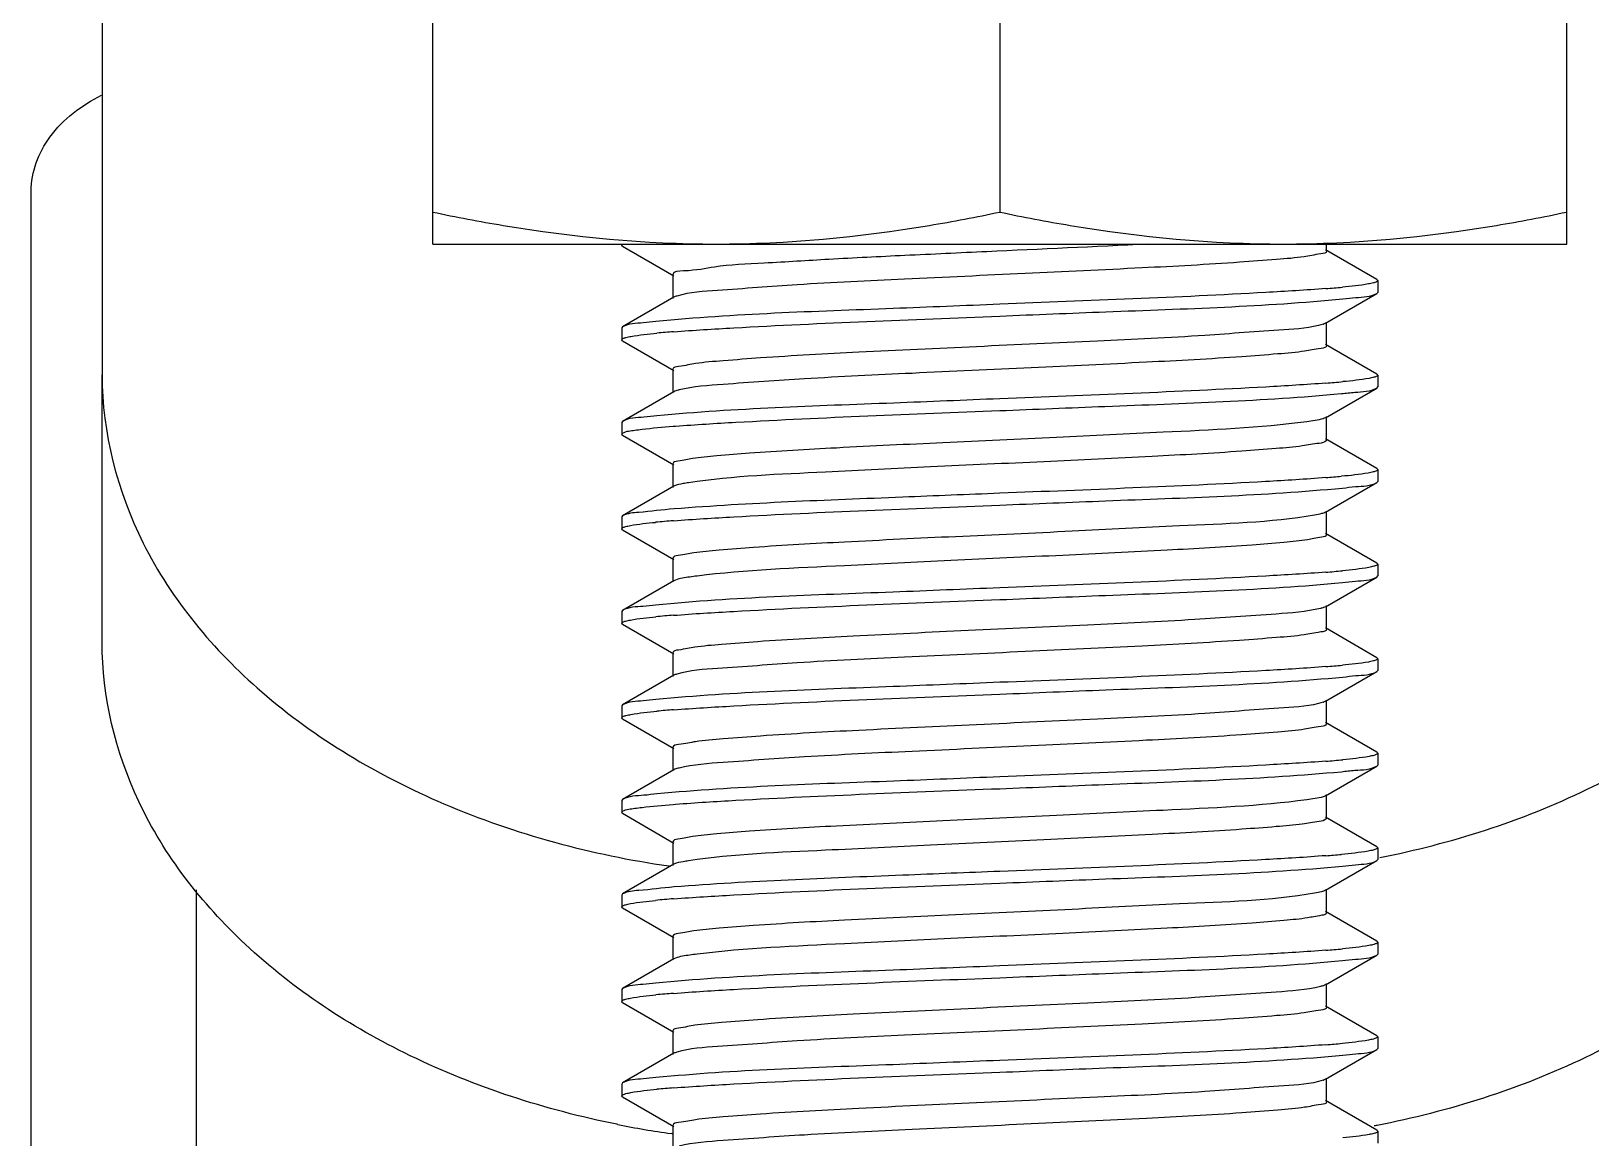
# Model space of a CAD drawing. Extents: x 1725261 to 1937680, y 860327 to 1571294.
# Drawn here: x 1824788 to 1825081.7, y 1238495.9 to 1238704.3 of the extents above; entities that cross this region are included whole.
import ezdxf

# ---------------------------------------------------------------- set-up
doc = ezdxf.new("R2010")
doc.units = 0
doc.header["$LTSCALE"] = 1000
doc.header["$MEASUREMENT"] = 0

msp = doc.modelspace()

# ---------------------------------------------------------------- linework, layer by layer
at = {"linetype": 'Continuous'}
for p, q in [((1824863.59, 1238664.22), (1824863.59, 1239198.07)), ((1825077.13, 1238664.22), (1825077.13, 1239198.07)), ((1824970.36, 1239192.06), (1824970.36, 1238670.24)), ((1824801.31, 1238982.51), (1824801.31, 1238639.59)), ((1824787.96, 1235660.53), (1824787.96, 1238674.19)), ((1824863.59, 1238664.22), (1825077.13, 1238664.22)), ((1825031.91, 1238662.89), (1825031.91, 1238664.22)), ((1824899.35, 1238663.81), (1824899.18, 1238664)), ((1824899.35, 1238663.81), (1824909.01, 1238658.22)), ((1825041.37, 1238657.52), (1825031.72, 1238663.11)), ((1824908.81, 1238658.44), (1824908.81, 1238653.99)), ((1825041.37, 1238657.52), (1825041.54, 1238657.33)), ((1825041.54, 1238657.33), (1825041.54, 1238655.1)), ((1824909.01, 1238654.22), (1824899.35, 1238648.63)), ((1825031.72, 1238649.32), (1825041.37, 1238654.91)), ((1825041.37, 1238654.91), (1825041.54, 1238655.11)), ((1825031.91, 1238645.09), (1825031.91, 1238649.54)), ((1824899.35, 1238648.63), (1824899.18, 1238648.43)), ((1824899.18, 1238648.43), (1824899.18, 1238646.21)), ((1825031.72, 1238649.32), (1825031.36, 1238649.16)), ((1824899.35, 1238646.01), (1824899.18, 1238646.21)), ((1824899.35, 1238646.01), (1824909.01, 1238640.42)), ((1825041.37, 1238639.73), (1825031.72, 1238645.32)), ((1824908.81, 1238640.65), (1824908.81, 1238636.2)), ((1824801.31, 1238589.26), (1824801.31, 1238639.59)), ((1825041.37, 1238639.73), (1825041.54, 1238639.53)), ((1825041.54, 1238639.53), (1825041.54, 1238637.31)), ((1824909.01, 1238636.42), (1824899.35, 1238630.83)), ((1825031.72, 1238631.52), (1825041.37, 1238637.11)), ((1825041.37, 1238637.11), (1825041.54, 1238637.31)), ((1825031.91, 1238627.3), (1825031.91, 1238631.75)), ((1824899.35, 1238630.83), (1824899.18, 1238630.64)), ((1824899.18, 1238630.64), (1824899.18, 1238628.41)), ((1824908.83, 1238629.9), (1824909.33, 1238629.94)), ((1824899.35, 1238628.22), (1824899.18, 1238628.41)), ((1824899.35, 1238628.22), (1824909.01, 1238622.63)), ((1825041.37, 1238621.93), (1825031.72, 1238627.52)), ((1824908.81, 1238622.85), (1824908.81, 1238618.4)), ((1825041.37, 1238621.93), (1825041.54, 1238621.74)), ((1825041.54, 1238621.74), (1825041.54, 1238619.51)), ((1824909.01, 1238618.63), (1824899.35, 1238613.04)), ((1825031.72, 1238613.73), (1825041.37, 1238619.32)), ((1825041.37, 1238619.32), (1825041.54, 1238619.51)), ((1824899.35, 1238613.04), (1824899.18, 1238612.84)), ((1824899.18, 1238612.84), (1824899.18, 1238610.62)), ((1825031.91, 1238609.5), (1825031.91, 1238613.95)), ((1824899.35, 1238610.42), (1824899.18, 1238610.62)), ((1824899.35, 1238610.42), (1824909.01, 1238604.83)), ((1825041.37, 1238604.14), (1825031.72, 1238609.73)), ((1824908.81, 1238605.06), (1824908.81, 1238600.61)), ((1825041.37, 1238604.14), (1825041.54, 1238603.94)), ((1825041.54, 1238603.94), (1825041.54, 1238601.72)), ((1824909.01, 1238600.83), (1824899.35, 1238595.24)), ((1824909.28, 1238600.96), (1824909.01, 1238600.83)), ((1825031.72, 1238595.93), (1825041.37, 1238601.52)), ((1825041.37, 1238601.52), (1825041.54, 1238601.72)), ((1824899.35, 1238595.24), (1824899.18, 1238595.05)), ((1824899.18, 1238595.05), (1824899.18, 1238592.82)), ((1825031.91, 1238591.71), (1825031.91, 1238596.16)), ((1824899.35, 1238592.63), (1824899.18, 1238592.82)), ((1824899.35, 1238592.63), (1824909.01, 1238587.04)), ((1825041.37, 1238586.34), (1825031.72, 1238591.93)), ((1824908.81, 1238587.26), (1824908.81, 1238582.81)), ((1825041.37, 1238586.34), (1825041.54, 1238586.15)), ((1825041.54, 1238586.15), (1825041.54, 1238583.92)), ((1824909.01, 1238583.04), (1824899.35, 1238577.45)), ((1825031.72, 1238578.14), (1825041.37, 1238583.73)), ((1825041.37, 1238583.73), (1825041.54, 1238583.93)), ((1824899.35, 1238577.45), (1824899.18, 1238577.25)), ((1824899.18, 1238577.25), (1824899.18, 1238575.03)), ((1825031.72, 1238578.14), (1825031.36, 1238577.99)), ((1825031.91, 1238573.91), (1825031.91, 1238578.36)), ((1824899.35, 1238574.83), (1824899.18, 1238575.03)), ((1824899.35, 1238574.83), (1824909.01, 1238569.24)), ((1825041.37, 1238568.55), (1825031.72, 1238574.14)), ((1824908.81, 1238569.47), (1824908.81, 1238565.02)), ((1825041.37, 1238568.55), (1825041.54, 1238568.35)), ((1825041.54, 1238568.35), (1825041.54, 1238566.13)), ((1824909.01, 1238565.24), (1824899.35, 1238559.65)), ((1825031.72, 1238560.34), (1825041.37, 1238565.93)), ((1825041.37, 1238565.93), (1825041.54, 1238566.13)), ((1824899.35, 1238559.65), (1824899.18, 1238559.46)), ((1824899.18, 1238559.46), (1824899.18, 1238557.23)), ((1824908.83, 1238558.72), (1824909.33, 1238558.76)), ((1825031.91, 1238556.12), (1825031.91, 1238560.57)), ((1824899.35, 1238557.04), (1824899.18, 1238557.23)), ((1824899.35, 1238557.04), (1824909.01, 1238551.45)), ((1825041.37, 1238550.75), (1825031.72, 1238556.34)), ((1824908.81, 1238551.67), (1824908.81, 1238547.22)), ((1825041.37, 1238550.75), (1825041.54, 1238550.56)), ((1825041.54, 1238550.56), (1825041.54, 1238548.33)), ((1824909.01, 1238547.45), (1824899.35, 1238541.86)), ((1824908.02, 1238547.13), (1824908.24, 1238547.1)), ((1825031.72, 1238542.55), (1825041.37, 1238548.14)), ((1825041.37, 1238548.14), (1825041.54, 1238548.34)), ((1824819.11, 1236243.7), (1824819.11, 1238542.66)), ((1824899.35, 1238541.86), (1824899.18, 1238541.66)), ((1824899.18, 1238541.66), (1824899.18, 1238539.44)), ((1825031.91, 1238538.32), (1825031.91, 1238542.77)), ((1824899.35, 1238539.24), (1824899.18, 1238539.44)), ((1824899.35, 1238539.24), (1824909.01, 1238533.65)), ((1825041.37, 1238532.96), (1825031.72, 1238538.55)), ((1824908.81, 1238533.88), (1824908.81, 1238529.43)), ((1825041.37, 1238532.96), (1825041.54, 1238532.76)), ((1825041.54, 1238532.76), (1825041.54, 1238530.54)), ((1824909.01, 1238529.65), (1824899.35, 1238524.06)), ((1824909.28, 1238529.78), (1824909.01, 1238529.65)), ((1825031.72, 1238524.75), (1825041.37, 1238530.34)), ((1825041.37, 1238530.34), (1825041.54, 1238530.54)), ((1824899.35, 1238524.06), (1824899.18, 1238523.87)), ((1824899.18, 1238523.87), (1824899.18, 1238521.64)), ((1825031.91, 1238520.53), (1825031.91, 1238524.98)), ((1824899.35, 1238521.45), (1824899.18, 1238521.64)), ((1824899.35, 1238521.45), (1824909.01, 1238515.86)), ((1825041.37, 1238515.16), (1825031.72, 1238520.75)), ((1824908.81, 1238516.08), (1824908.81, 1238511.63)), ((1825041.37, 1238515.16), (1825041.54, 1238514.97)), ((1825041.54, 1238514.97), (1825041.54, 1238512.74)), ((1824909.01, 1238511.86), (1824899.35, 1238506.27)), ((1825031.72, 1238506.96), (1825041.37, 1238512.55)), ((1825041.37, 1238512.55), (1825041.54, 1238512.75)), ((1824899.35, 1238506.27), (1824899.18, 1238506.07)), ((1824899.18, 1238506.07), (1824899.18, 1238503.85)), ((1825031.72, 1238506.96), (1825031.36, 1238506.81)), ((1825031.91, 1238502.73), (1825031.91, 1238507.18)), ((1824899.35, 1238503.65), (1824899.18, 1238503.85)), ((1824899.35, 1238503.65), (1824909.01, 1238498.06)), ((1825041.37, 1238497.37), (1825031.72, 1238502.96)), ((1824898.42, 1238498.45), (1824898.23, 1238498.49)), ((1824908.75, 1238496.7), (1824908.53, 1238496.73)), ((1824908.81, 1238498.29), (1824908.81, 1238493.84)), ((1825041.04, 1238498.21), (1825040.85, 1238498.17)), ((1825041.28, 1238498.25), (1825041.04, 1238498.21)), ((1825041.41, 1238498.28), (1825041.28, 1238498.25)), ((1825041.37, 1238497.37), (1825041.54, 1238497.17)), ((1825041.54, 1238497.17), (1825041.54, 1238494.95))]:
    msp.add_line(p, q, dxfattribs=at)
for centre, radius, start, end in [((1825016.06, 1238857.54), 202.32, 274.4572, 275.3373), ((1824924.59, 1238446.93), 201.39, 94.4567, 95.3502), ((1825030.02, 1238653.05), 4.11, 287.9093, 289.0439), ((1825016.28, 1238837.07), 199.64, 274.4562, 275.3757), ((1824912.19, 1238627.45), 9.56, 103.4604, 104.3304), ((1825015.69, 1238826.34), 206.72, 274.4595, 275.2732), ((1824924.07, 1238417.47), 195.24, 94.4466, 95.4486), ((1825016.1, 1238803.69), 201.86, 274.4571, 275.3431), ((1824924.19, 1238398.24), 196.68, 94.4521, 95.4224), ((1825016.06, 1238786.36), 202.32, 274.4572, 275.3373), ((1824924.59, 1238375.75), 201.39, 94.4567, 95.3502), ((1825030.02, 1238581.87), 4.11, 287.9093, 289.0439), ((1825016.28, 1238765.89), 199.64, 274.4562, 275.3757), ((1824912.19, 1238556.27), 9.56, 103.4604, 104.3304), ((1825015.69, 1238755.16), 206.72, 274.4595, 275.2732), ((1824924.07, 1238346.29), 195.24, 94.4466, 95.4486), ((1825016.1, 1238732.51), 201.86, 274.4571, 275.3431), ((1824924.19, 1238327.06), 196.68, 94.4521, 95.4224), ((1825016.06, 1238715.18), 202.32, 274.4572, 275.3373), ((1825030.02, 1238510.69), 4.11, 287.9093, 289.0439), ((1824924.59, 1238304.57), 201.39, 94.4567, 95.3502), ((1824933.92, 1238675.95), 181.01, 258.6889, 261.9339)]:
    msp.add_arc(centre, radius, start, end, dxfattribs=at)
for points, knots in [([(1824787.96, 1238674.19), (1824787.96, 1238677.78), (1824790.95, 1238685.6), (1824797.48, 1238690.36), (1824801.22, 1238692.22)], [0, 0, 0, 0, 0.461863, 1, 1, 1, 1]), ([(1824863.59, 1238670.24), (1824867.99, 1238669.31), (1824885.59, 1238665.95), (1824903.55, 1238664.22), (1824916.98, 1238664.22)], [0, 0, 0, 0, 0.250789, 1, 1, 1, 1]), ([(1824916.98, 1238664.22), (1824930.41, 1238664.22), (1824948.36, 1238665.95), (1824965.96, 1238669.31), (1824970.36, 1238670.24)], [0, 0, 0, 0, 0.749211, 1, 1, 1, 1]), ([(1824970.36, 1238670.24), (1824974.76, 1238669.31), (1824992.36, 1238665.95), (1825010.32, 1238664.22), (1825023.75, 1238664.22)], [0, 0, 0, 0, 0.250789, 1, 1, 1, 1]), ([(1825023.75, 1238664.22), (1825037.18, 1238664.22), (1825055.13, 1238665.95), (1825072.73, 1238669.31), (1825077.13, 1238670.24)], [0, 0, 0, 0, 0.749211, 1, 1, 1, 1]), ([(1824899.18, 1238664), (1824899.18, 1238664.04), (1824899.25, 1238664.14), (1824899.34, 1238664.19), (1824899.4, 1238664.22)], [0, 0, 0, 0, 0.384576, 1, 1, 1, 1]), ([(1824998.29, 1238664.22), (1824988.17, 1238663.7), (1824972.89, 1238663.01), (1824952.89, 1238662.07), (1824938.82, 1238661.41), (1824927.15, 1238660.62), (1824917.33, 1238660.22), (1824912.84, 1238659.1), (1824908.82, 1238659.15), (1824908.82, 1238658.44)], [0, 0, 0, 0, 0.338564, 0.510837, 0.670229, 0.806445, 0.910702, 0.97638, 1, 1, 1, 1]), ([(1825031.91, 1238662.89), (1825031.91, 1238662.49), (1825029.81, 1238662.25), (1825027.25, 1238661.67), (1825021.81, 1238661.25), (1825011.84, 1238660.47), (1824995.92, 1238659.64), (1824974.92, 1238658.65), (1824953.25, 1238657.64), (1824933.91, 1238656.76), (1824919.68, 1238655.61), (1824912.02, 1238655.17), (1824909.55, 1238654.43)], [0, 0, 0, 0, 0.009703, 0.035887, 0.07813, 0.135078, 0.284815, 0.464601, 0.649729, 0.81476, 0.937049, 1, 1, 1, 1]), ([(1825031.78, 1238655.83), (1825028.01, 1238655.53), (1825007.55, 1238654.29), (1824987.06, 1238653.54), (1824970.36, 1238652.88)], [0, 0, 0, 0, 0.184553, 1, 1, 1, 1]), ([(1825040.72, 1238656.9), (1825040.41, 1238656.82), (1825038.48, 1238656.43), (1825036.52, 1238656.25), (1825034.88, 1238656.09)], [0, 0, 0, 0, 0.163341, 1, 1, 1, 1]), ([(1825041.54, 1238657.33), (1825041.54, 1238657.23), (1825041.2, 1238657.02), (1825040.93, 1238656.95), (1825040.72, 1238656.9)], [0, 0, 0, 0, 0.314295, 1, 1, 1, 1]), ([(1824970.36, 1238652.88), (1824963.68, 1238652.61), (1824942.09, 1238651.69), (1824920.46, 1238651.07), (1824905.61, 1238649.64)], [0, 0, 0, 0, 0.309586, 1, 1, 1, 1]), ([(1824909.55, 1238654.43), (1824909.45, 1238654.4), (1824909.26, 1238654.34), (1824909.08, 1238654.26), (1824909.01, 1238654.22)], [0, 0, 0, 0, 0.569522, 1, 1, 1, 1]), ([(1824970.36, 1238650.66), (1824977.02, 1238650.92), (1824998.57, 1238651.84), (1825020.15, 1238652.47), (1825034.99, 1238653.88)], [0, 0, 0, 0, 0.309073, 1, 1, 1, 1]), ([(1825034.99, 1238653.88), (1825035.8, 1238653.96), (1825037.91, 1238654.25), (1825040.21, 1238654.24), (1825041.37, 1238654.91)], [0, 0, 0, 0, 0.379133, 1, 1, 1, 1]), ([(1824905.61, 1238649.64), (1824904.81, 1238649.57), (1824902.75, 1238649.27), (1824900.49, 1238649.28), (1824899.35, 1238648.63)], [0, 0, 0, 0, 0.378727, 1, 1, 1, 1]), ([(1824908.94, 1238647.71), (1824912.71, 1238648), (1824933.17, 1238649.24), (1824953.66, 1238649.99), (1824970.36, 1238650.66)], [0, 0, 0, 0, 0.184541, 1, 1, 1, 1]), ([(1824899.18, 1238646.21), (1824899.18, 1238646.3), (1824899.51, 1238646.51), (1824899.77, 1238646.57), (1824899.97, 1238646.63)], [0, 0, 0, 0, 0.315177, 1, 1, 1, 1]), ([(1824899.97, 1238646.63), (1824900.28, 1238646.71), (1824902.21, 1238647.1), (1824904.17, 1238647.28), (1824905.81, 1238647.44)], [0, 0, 0, 0, 0.16229, 1, 1, 1, 1]), ([(1825031.29, 1238649.14), (1825028.9, 1238648.37), (1825021.34, 1238647.97), (1825007.24, 1238646.78), (1824987.91, 1238645.92), (1824966.17, 1238644.9), (1824945.07, 1238643.91), (1824929.05, 1238643.08), (1824918.99, 1238642.29), (1824913.51, 1238641.87), (1824910.93, 1238641.28), (1824908.82, 1238641.05), (1824908.82, 1238640.65)], [0, 0, 0, 0, 0.061098, 0.182334, 0.347135, 0.532706, 0.713328, 0.863975, 0.921317, 0.963856, 0.990226, 1, 1, 1, 1]), ([(1825031.91, 1238645.09), (1825031.91, 1238644.71), (1825029.87, 1238644.46), (1825027.37, 1238643.89), (1825022.06, 1238643.47), (1825012.31, 1238642.7), (1824996.71, 1238641.88), (1824976.05, 1238640.9), (1824954.58, 1238639.91), (1824935.22, 1238639.01), (1824920.62, 1238637.95), (1824912.68, 1238637.4), (1824909.96, 1238636.74)], [0, 0, 0, 0, 0.009517, 0.035128, 0.076492, 0.132277, 0.279305, 0.456588, 0.640385, 0.806077, 0.931494, 1, 1, 1, 1]), ([(1824801.31, 1238639.59), (1824801.31, 1238628.72), (1824807.27, 1238605.66), (1824831.15, 1238577.25), (1824866.07, 1238556.58), (1824893.53, 1238549.23), (1824908.02, 1238547.13)], [0, 0, 0, 0, 0.21365, 0.448299, 0.712201, 1, 1, 1, 1]), ([(1825031.79, 1238638.03), (1825028.02, 1238637.74), (1825007.56, 1238636.5), (1824987.07, 1238635.75), (1824970.36, 1238635.08)], [0, 0, 0, 0, 0.184509, 1, 1, 1, 1]), ([(1825040.83, 1238639.13), (1825040.53, 1238639.05), (1825038.6, 1238638.65), (1825036.64, 1238638.46), (1825034.99, 1238638.31)], [0, 0, 0, 0, 0.159053, 1, 1, 1, 1]), ([(1825041.54, 1238639.53), (1825041.54, 1238639.45), (1825041.26, 1238639.25), (1825041.02, 1238639.18), (1825040.83, 1238639.13)], [0, 0, 0, 0, 0.319254, 1, 1, 1, 1]), ([(1825041.91, 1238548.71), (1825055.37, 1238551.37), (1825080.7, 1238559.45), (1825112.59, 1238580.14), (1825134.12, 1238607.55), (1825139.41, 1238629.29), (1825139.41, 1238639.59)], [0, 0, 0, 0, 0.287091, 0.549791, 0.784575, 1, 1, 1, 1]), ([(1824970.36, 1238635.08), (1824963.72, 1238634.82), (1824942.19, 1238633.9), (1824920.64, 1238633.27), (1824905.81, 1238631.87)], [0, 0, 0, 0, 0.308784, 1, 1, 1, 1]), ([(1824909.82, 1238636.71), (1824909.66, 1238636.67), (1824909.38, 1238636.59), (1824909.11, 1238636.48), (1824909.01, 1238636.42)], [0, 0, 0, 0, 0.585672, 1, 1, 1, 1]), ([(1824970.36, 1238632.86), (1824976.97, 1238633.12), (1824998.41, 1238634.03), (1825019.9, 1238634.68), (1825034.69, 1238636.06)], [0, 0, 0, 0, 0.307895, 1, 1, 1, 1]), ([(1825034.69, 1238636.06), (1825035.54, 1238636.14), (1825037.75, 1238636.44), (1825040.16, 1238636.41), (1825041.37, 1238637.11)], [0, 0, 0, 0, 0.380051, 1, 1, 1, 1]), ([(1824905.81, 1238631.87), (1824904.99, 1238631.79), (1824902.85, 1238631.49), (1824900.52, 1238631.51), (1824899.35, 1238630.83)], [0, 0, 0, 0, 0.379378, 1, 1, 1, 1]), ([(1824909.33, 1238629.94), (1824913.11, 1238630.23), (1824933.44, 1238631.45), (1824953.8, 1238632.2), (1824970.36, 1238632.86)], [0, 0, 0, 0, 0.186017, 1, 1, 1, 1]), ([(1824899.18, 1238628.41), (1824899.18, 1238628.49), (1824900.02, 1238629.09), (1824900.86, 1238629.04), (1824901.64, 1238629.16)], [0, 0, 0, 0, 0.092798, 1, 1, 1, 1]), ([(1824901.64, 1238629.16), (1824902.09, 1238629.23), (1824904.48, 1238629.54), (1824906.88, 1238629.75), (1824908.83, 1238629.9)], [0, 0, 0, 0, 0.190958, 1, 1, 1, 1]), ([(1825028.2, 1238630.76), (1825019.23, 1238629.55), (1825003.46, 1238628.94), (1824980.63, 1238627.74), (1824960.09, 1238626.84), (1824940.86, 1238625.9), (1824926.54, 1238625.12), (1824917.68, 1238624.39), (1824912.91, 1238623.98), (1824910.64, 1238623.46), (1824908.81, 1238623.2), (1824908.81, 1238622.85)], [0, 0, 0, 0, 0.226556, 0.394464, 0.573122, 0.741029, 0.877994, 0.929534, 0.967621, 0.99116, 1, 1, 1, 1]), ([(1825031.72, 1238631.52), (1825031.57, 1238631.44), (1825030.42, 1238631.04), (1825029.22, 1238630.9), (1825028.2, 1238630.76)], [0, 0, 0, 0, 0.140461, 1, 1, 1, 1]), ([(1825031.86, 1238627.19), (1825031.56, 1238626.82), (1825029.83, 1238626.63), (1825026.83, 1238626.06), (1825021.88, 1238625.66), (1825012.5, 1238624.93), (1824997.89, 1238624.15), (1824978.36, 1238623.2), (1824957.85, 1238622.31), (1824935.54, 1238621.09), (1824920.28, 1238620.57), (1824911.75, 1238619.28)], [0, 0, 0, 0, 0.011937, 0.038615, 0.07957, 0.133598, 0.274096, 0.443272, 0.620779, 0.785256, 1, 1, 1, 1]), ([(1825031.91, 1238627.3), (1825031.91, 1238627.28), (1825031.9, 1238627.24), (1825031.88, 1238627.21), (1825031.86, 1238627.19)], [0, 0, 0, 0, 0.463467, 1, 1, 1, 1]), ([(1825031.77, 1238620.24), (1825027.99, 1238619.94), (1825007.54, 1238618.7), (1824987.06, 1238617.95), (1824970.36, 1238617.29)], [0, 0, 0, 0, 0.184619, 1, 1, 1, 1]), ([(1825040.71, 1238621.3), (1825040.39, 1238621.22), (1825038.4, 1238620.83), (1825036.38, 1238620.64), (1825034.69, 1238620.49)], [0, 0, 0, 0, 0.163149, 1, 1, 1, 1]), ([(1825041.54, 1238621.74), (1825041.54, 1238621.64), (1825041.2, 1238621.43), (1825040.92, 1238621.36), (1825040.71, 1238621.3)], [0, 0, 0, 0, 0.312916, 1, 1, 1, 1]), ([(1824911.75, 1238619.28), (1824911.42, 1238619.23), (1824910.51, 1238619.06), (1824909.54, 1238618.93), (1824909.01, 1238618.63)], [0, 0, 0, 0, 0.353551, 1, 1, 1, 1]), ([(1824970.36, 1238617.29), (1824964.27, 1238617.05), (1824943.82, 1238616.2), (1824923.36, 1238615.47), (1824909.03, 1238614.35)], [0, 0, 0, 0, 0.297814, 1, 1, 1, 1]), ([(1824970.36, 1238615.07), (1824977.01, 1238615.33), (1824998.52, 1238616.25), (1825020.07, 1238616.88), (1825034.89, 1238618.28)], [0, 0, 0, 0, 0.308711, 1, 1, 1, 1]), ([(1825034.89, 1238618.28), (1825035.72, 1238618.36), (1825037.86, 1238618.66), (1825040.2, 1238618.64), (1825041.37, 1238619.32)], [0, 0, 0, 0, 0.379419, 1, 1, 1, 1]), ([(1824909.03, 1238614.35), (1824906.81, 1238614.17), (1824903.65, 1238613.73), (1824900.25, 1238613.55), (1824899.35, 1238613.04)], [0, 0, 0, 0, 0.683777, 1, 1, 1, 1]), ([(1824908.94, 1238612.12), (1824912.71, 1238612.41), (1824933.17, 1238613.65), (1824953.66, 1238614.4), (1824970.36, 1238615.07)], [0, 0, 0, 0, 0.184504, 1, 1, 1, 1]), ([(1824899.91, 1238611.02), (1824900.2, 1238611.1), (1824902.06, 1238611.49), (1824903.95, 1238611.67), (1824905.54, 1238611.82)], [0, 0, 0, 0, 0.160861, 1, 1, 1, 1]), ([(1825029.66, 1238613.18), (1825021.26, 1238611.74), (1825005.93, 1238611.35), (1824983.41, 1238610.06), (1824962.37, 1238609.16), (1824942.42, 1238608.18), (1824927.47, 1238607.38), (1824918.16, 1238606.63), (1824913.13, 1238606.22), (1824910.75, 1238605.68), (1824908.81, 1238605.43), (1824908.82, 1238605.06)], [0, 0, 0, 0, 0.210773, 0.377666, 0.558838, 0.731273, 0.873076, 0.926648, 0.966309, 0.990838, 1, 1, 1, 1]), ([(1825031.71, 1238613.73), (1825031.48, 1238613.59), (1825030.79, 1238613.4), (1825030.1, 1238613.26), (1825029.66, 1238613.18)], [0, 0, 0, 0, 0.374139, 1, 1, 1, 1]), ([(1824899.18, 1238610.62), (1824899.18, 1238610.71), (1824899.47, 1238610.9), (1824899.72, 1238610.97), (1824899.91, 1238611.02)], [0, 0, 0, 0, 0.319044, 1, 1, 1, 1]), ([(1825031.91, 1238609.5), (1825031.91, 1238609.16), (1825030.15, 1238608.89), (1825027.93, 1238608.4), (1825023.29, 1238607.98), (1825014.64, 1238607.27), (1825000.65, 1238606.49), (1824981.77, 1238605.57), (1824961.5, 1238604.67), (1824938.56, 1238603.5), (1824922.6, 1238602.83), (1824913.39, 1238601.71)], [0, 0, 0, 0, 0.008683, 0.031763, 0.069103, 0.119686, 0.254361, 0.420111, 0.597552, 0.765912, 1, 1, 1, 1]), ([(1825031.78, 1238602.44), (1825028.01, 1238602.15), (1825007.55, 1238600.91), (1824987.06, 1238600.16), (1824970.36, 1238599.49)], [0, 0, 0, 0, 0.184538, 1, 1, 1, 1]), ([(1825040.81, 1238603.54), (1825040.51, 1238603.45), (1825038.55, 1238603.05), (1825036.56, 1238602.87), (1825034.89, 1238602.71)], [0, 0, 0, 0, 0.159502, 1, 1, 1, 1]), ([(1825041.54, 1238603.94), (1825041.54, 1238603.85), (1825041.25, 1238603.66), (1825041, 1238603.59), (1825040.81, 1238603.54)], [0, 0, 0, 0, 0.318137, 1, 1, 1, 1]), ([(1824970.36, 1238599.49), (1824963.66, 1238599.23), (1824942.05, 1238598.3), (1824920.4, 1238597.68), (1824905.54, 1238596.25)], [0, 0, 0, 0, 0.309919, 1, 1, 1, 1]), ([(1824913.39, 1238601.71), (1824912.91, 1238601.65), (1824911.54, 1238601.45), (1824910.14, 1238601.28), (1824909.28, 1238600.96)], [0, 0, 0, 0, 0.341642, 1, 1, 1, 1]), ([(1824970.36, 1238597.27), (1824977, 1238597.53), (1824998.51, 1238598.45), (1825020.06, 1238599.09), (1825034.88, 1238600.48)], [0, 0, 0, 0, 0.308641, 1, 1, 1, 1]), ([(1825034.88, 1238600.48), (1825035.71, 1238600.56), (1825037.85, 1238600.86), (1825040.2, 1238600.84), (1825041.37, 1238601.52)], [0, 0, 0, 0, 0.379512, 1, 1, 1, 1]), ([(1824908.93, 1238594.32), (1824912.7, 1238594.62), (1824933.17, 1238595.86), (1824953.66, 1238596.61), (1824970.36, 1238597.27)], [0, 0, 0, 0, 0.184493, 1, 1, 1, 1]), ([(1824905.54, 1238596.25), (1824904.75, 1238596.18), (1824902.71, 1238595.89), (1824900.48, 1238595.89), (1824899.35, 1238595.24)], [0, 0, 0, 0, 0.378482, 1, 1, 1, 1]), ([(1824899.91, 1238593.23), (1824900.21, 1238593.31), (1824902.09, 1238593.7), (1824904.01, 1238593.88), (1824905.61, 1238594.03)], [0, 0, 0, 0, 0.160696, 1, 1, 1, 1]), ([(1825030.76, 1238595.61), (1825028.04, 1238594.96), (1825020.1, 1238594.4), (1825005.49, 1238593.35), (1824986.13, 1238592.44), (1824964.66, 1238591.45), (1824944.01, 1238590.47), (1824928.41, 1238589.65), (1824918.66, 1238588.88), (1824913.36, 1238588.46), (1824910.86, 1238587.89), (1824908.82, 1238587.65), (1824908.82, 1238587.26)], [0, 0, 0, 0, 0.068576, 0.194029, 0.359725, 0.543506, 0.720761, 0.867753, 0.923531, 0.964877, 0.99049, 1, 1, 1, 1]), ([(1825031.71, 1238595.93), (1825031.6, 1238595.86), (1825031.28, 1238595.74), (1825030.95, 1238595.66), (1825030.76, 1238595.61)], [0, 0, 0, 0, 0.406881, 1, 1, 1, 1]), ([(1824899.18, 1238592.82), (1824899.18, 1238592.91), (1824899.48, 1238593.11), (1824899.73, 1238593.18), (1824899.91, 1238593.23)], [0, 0, 0, 0, 0.318595, 1, 1, 1, 1]), ([(1825031.91, 1238591.71), (1825031.91, 1238591.31), (1825029.81, 1238591.07), (1825027.25, 1238590.49), (1825021.81, 1238590.07), (1825011.84, 1238589.29), (1824995.92, 1238588.46), (1824974.92, 1238587.47), (1824953.25, 1238586.46), (1824933.91, 1238585.58), (1824919.68, 1238584.43), (1824912.02, 1238583.99), (1824909.55, 1238583.25)], [0, 0, 0, 0, 0.009703, 0.035887, 0.07813, 0.135078, 0.284815, 0.464601, 0.649729, 0.81476, 0.937049, 1, 1, 1, 1]), ([(1824898.23, 1238498.49), (1824884.84, 1238501.19), (1824859.64, 1238509.31), (1824827.94, 1238530), (1824806.56, 1238557.34), (1824801.31, 1238579), (1824801.31, 1238589.26)], [0, 0, 0, 0, 0.287033, 0.549656, 0.784455, 1, 1, 1, 1]), ([(1825139.41, 1238589.26), (1825139.41, 1238578.93), (1825134.09, 1238557.11), (1825112.43, 1238529.65), (1825080.37, 1238508.95), (1825054.92, 1238500.91), (1825041.41, 1238498.28)], [0, 0, 0, 0, 0.215323, 0.450097, 0.712862, 1, 1, 1, 1]), ([(1825040.72, 1238585.72), (1825040.41, 1238585.64), (1825038.48, 1238585.25), (1825036.52, 1238585.07), (1825034.88, 1238584.91)], [0, 0, 0, 0, 0.163341, 1, 1, 1, 1]), ([(1825041.54, 1238586.15), (1825041.54, 1238586.05), (1825041.2, 1238585.84), (1825040.93, 1238585.77), (1825040.72, 1238585.72)], [0, 0, 0, 0, 0.314295, 1, 1, 1, 1]), ([(1824909.55, 1238583.25), (1824909.45, 1238583.22), (1824909.26, 1238583.16), (1824909.08, 1238583.08), (1824909.01, 1238583.04)], [0, 0, 0, 0, 0.569522, 1, 1, 1, 1]), ([(1825031.78, 1238584.65), (1825028.01, 1238584.35), (1825007.55, 1238583.11), (1824987.06, 1238582.36), (1824970.36, 1238581.7)], [0, 0, 0, 0, 0.184553, 1, 1, 1, 1]), ([(1824970.36, 1238579.48), (1824977.02, 1238579.74), (1824998.57, 1238580.66), (1825020.15, 1238581.29), (1825034.99, 1238582.7)], [0, 0, 0, 0, 0.309073, 1, 1, 1, 1]), ([(1825034.99, 1238582.7), (1825035.8, 1238582.78), (1825037.91, 1238583.07), (1825040.21, 1238583.06), (1825041.37, 1238583.73)], [0, 0, 0, 0, 0.379133, 1, 1, 1, 1]), ([(1824970.36, 1238581.7), (1824963.68, 1238581.43), (1824942.09, 1238580.51), (1824920.46, 1238579.89), (1824905.61, 1238578.46)], [0, 0, 0, 0, 0.309586, 1, 1, 1, 1]), ([(1824908.94, 1238576.53), (1824912.71, 1238576.82), (1824933.17, 1238578.06), (1824953.66, 1238578.81), (1824970.36, 1238579.48)], [0, 0, 0, 0, 0.184541, 1, 1, 1, 1]), ([(1824905.61, 1238578.46), (1824904.81, 1238578.39), (1824902.75, 1238578.09), (1824900.49, 1238578.11), (1824899.35, 1238577.45)], [0, 0, 0, 0, 0.378727, 1, 1, 1, 1]), ([(1824899.97, 1238575.45), (1824900.28, 1238575.53), (1824902.21, 1238575.92), (1824904.17, 1238576.1), (1824905.81, 1238576.26)], [0, 0, 0, 0, 0.16229, 1, 1, 1, 1]), ([(1825031.29, 1238577.96), (1825028.9, 1238577.19), (1825021.34, 1238576.79), (1825007.24, 1238575.6), (1824987.91, 1238574.74), (1824966.17, 1238573.72), (1824945.07, 1238572.73), (1824929.05, 1238571.9), (1824918.99, 1238571.11), (1824913.51, 1238570.69), (1824910.93, 1238570.1), (1824908.82, 1238569.87), (1824908.82, 1238569.47)], [0, 0, 0, 0, 0.061098, 0.182334, 0.347135, 0.532706, 0.713328, 0.863975, 0.921317, 0.963856, 0.990226, 1, 1, 1, 1]), ([(1824899.18, 1238575.03), (1824899.18, 1238575.12), (1824899.51, 1238575.33), (1824899.77, 1238575.39), (1824899.97, 1238575.45)], [0, 0, 0, 0, 0.315177, 1, 1, 1, 1]), ([(1825031.91, 1238573.91), (1825031.91, 1238573.53), (1825029.87, 1238573.28), (1825027.37, 1238572.71), (1825022.06, 1238572.29), (1825012.31, 1238571.52), (1824996.71, 1238570.7), (1824976.05, 1238569.72), (1824954.58, 1238568.73), (1824935.22, 1238567.83), (1824920.62, 1238566.77), (1824912.68, 1238566.22), (1824909.96, 1238565.56)], [0, 0, 0, 0, 0.009517, 0.035128, 0.076492, 0.132277, 0.279305, 0.456588, 0.640385, 0.806077, 0.931494, 1, 1, 1, 1]), ([(1825040.83, 1238567.95), (1825040.53, 1238567.87), (1825038.6, 1238567.47), (1825036.64, 1238567.28), (1825034.99, 1238567.13)], [0, 0, 0, 0, 0.159053, 1, 1, 1, 1]), ([(1825041.54, 1238568.35), (1825041.54, 1238568.27), (1825041.26, 1238568.07), (1825041.02, 1238568), (1825040.83, 1238567.95)], [0, 0, 0, 0, 0.319254, 1, 1, 1, 1]), ([(1824909.82, 1238565.53), (1824909.66, 1238565.49), (1824909.38, 1238565.41), (1824909.11, 1238565.3), (1824909.01, 1238565.24)], [0, 0, 0, 0, 0.585672, 1, 1, 1, 1]), ([(1825031.79, 1238566.85), (1825028.02, 1238566.56), (1825007.56, 1238565.32), (1824987.07, 1238564.57), (1824970.36, 1238563.9)], [0, 0, 0, 0, 0.184509, 1, 1, 1, 1]), ([(1824970.36, 1238561.68), (1824976.97, 1238561.94), (1824998.41, 1238562.85), (1825019.9, 1238563.5), (1825034.69, 1238564.88)], [0, 0, 0, 0, 0.307895, 1, 1, 1, 1]), ([(1825034.69, 1238564.88), (1825035.54, 1238564.96), (1825037.75, 1238565.26), (1825040.16, 1238565.23), (1825041.37, 1238565.93)], [0, 0, 0, 0, 0.380051, 1, 1, 1, 1]), ([(1824970.36, 1238563.9), (1824963.72, 1238563.64), (1824942.19, 1238562.72), (1824920.64, 1238562.09), (1824905.81, 1238560.69)], [0, 0, 0, 0, 0.308784, 1, 1, 1, 1]), ([(1824909.33, 1238558.76), (1824913.11, 1238559.05), (1824933.44, 1238560.27), (1824953.8, 1238561.02), (1824970.36, 1238561.68)], [0, 0, 0, 0, 0.186017, 1, 1, 1, 1]), ([(1824905.81, 1238560.69), (1824904.99, 1238560.61), (1824902.85, 1238560.31), (1824900.52, 1238560.33), (1824899.35, 1238559.65)], [0, 0, 0, 0, 0.379378, 1, 1, 1, 1]), ([(1824901.64, 1238557.98), (1824902.09, 1238558.05), (1824904.48, 1238558.36), (1824906.88, 1238558.57), (1824908.83, 1238558.72)], [0, 0, 0, 0, 0.190958, 1, 1, 1, 1]), ([(1825028.2, 1238559.58), (1825019.23, 1238558.37), (1825003.46, 1238557.76), (1824980.63, 1238556.56), (1824960.09, 1238555.66), (1824940.86, 1238554.72), (1824926.54, 1238553.94), (1824917.68, 1238553.21), (1824912.91, 1238552.8), (1824910.64, 1238552.29), (1824908.81, 1238552.02), (1824908.81, 1238551.67)], [0, 0, 0, 0, 0.226556, 0.394464, 0.573122, 0.741029, 0.877994, 0.929534, 0.967621, 0.99116, 1, 1, 1, 1]), ([(1825031.72, 1238560.34), (1825031.57, 1238560.26), (1825030.42, 1238559.86), (1825029.22, 1238559.72), (1825028.2, 1238559.58)], [0, 0, 0, 0, 0.140461, 1, 1, 1, 1]), ([(1824899.18, 1238557.23), (1824899.18, 1238557.31), (1824900.02, 1238557.91), (1824900.86, 1238557.86), (1824901.64, 1238557.98)], [0, 0, 0, 0, 0.092798, 1, 1, 1, 1]), ([(1825031.86, 1238556.01), (1825031.56, 1238555.64), (1825029.83, 1238555.45), (1825026.83, 1238554.88), (1825021.88, 1238554.48), (1825012.5, 1238553.75), (1824997.89, 1238552.97), (1824978.36, 1238552.02), (1824957.85, 1238551.13), (1824935.54, 1238549.91), (1824920.28, 1238549.39), (1824911.75, 1238548.1)], [0, 0, 0, 0, 0.011937, 0.038615, 0.07957, 0.133598, 0.274096, 0.443272, 0.620779, 0.785256, 1, 1, 1, 1]), ([(1825031.91, 1238556.12), (1825031.91, 1238556.1), (1825031.9, 1238556.06), (1825031.88, 1238556.03), (1825031.86, 1238556.01)], [0, 0, 0, 0, 0.463467, 1, 1, 1, 1]), ([(1825040.71, 1238550.12), (1825040.39, 1238550.04), (1825038.4, 1238549.65), (1825036.38, 1238549.46), (1825034.69, 1238549.31)], [0, 0, 0, 0, 0.163149, 1, 1, 1, 1]), ([(1825041.54, 1238550.56), (1825041.54, 1238550.46), (1825041.2, 1238550.25), (1825040.92, 1238550.18), (1825040.71, 1238550.12)], [0, 0, 0, 0, 0.312916, 1, 1, 1, 1]), ([(1824911.75, 1238548.1), (1824911.42, 1238548.05), (1824910.51, 1238547.88), (1824909.54, 1238547.75), (1824909.01, 1238547.45)], [0, 0, 0, 0, 0.353551, 1, 1, 1, 1]), ([(1825031.77, 1238549.06), (1825027.99, 1238548.76), (1825007.54, 1238547.52), (1824987.06, 1238546.77), (1824970.36, 1238546.11)], [0, 0, 0, 0, 0.184619, 1, 1, 1, 1]), ([(1824970.36, 1238543.89), (1824977.01, 1238544.15), (1824998.52, 1238545.07), (1825020.07, 1238545.7), (1825034.89, 1238547.1)], [0, 0, 0, 0, 0.308711, 1, 1, 1, 1]), ([(1825034.89, 1238547.1), (1825035.72, 1238547.18), (1825037.86, 1238547.48), (1825040.2, 1238547.46), (1825041.37, 1238548.14)], [0, 0, 0, 0, 0.379419, 1, 1, 1, 1]), ([(1824908.94, 1238540.94), (1824912.71, 1238541.23), (1824933.17, 1238542.47), (1824953.66, 1238543.22), (1824970.36, 1238543.89)], [0, 0, 0, 0, 0.184504, 1, 1, 1, 1]), ([(1824970.36, 1238546.11), (1824964.27, 1238545.87), (1824943.82, 1238545.02), (1824923.36, 1238544.29), (1824909.03, 1238543.17)], [0, 0, 0, 0, 0.297814, 1, 1, 1, 1]), ([(1824909.03, 1238543.17), (1824906.81, 1238542.99), (1824903.65, 1238542.55), (1824900.25, 1238542.37), (1824899.35, 1238541.86)], [0, 0, 0, 0, 0.683777, 1, 1, 1, 1]), ([(1825029.66, 1238542), (1825021.26, 1238540.56), (1825005.93, 1238540.17), (1824983.41, 1238538.88), (1824962.37, 1238537.98), (1824942.42, 1238537), (1824927.47, 1238536.2), (1824918.16, 1238535.45), (1824913.13, 1238535.04), (1824910.75, 1238534.5), (1824908.81, 1238534.25), (1824908.82, 1238533.88)], [0, 0, 0, 0, 0.210773, 0.377666, 0.558838, 0.731273, 0.873076, 0.926648, 0.966309, 0.990838, 1, 1, 1, 1]), ([(1825031.71, 1238542.55), (1825031.48, 1238542.41), (1825030.79, 1238542.22), (1825030.1, 1238542.08), (1825029.66, 1238542)], [0, 0, 0, 0, 0.374139, 1, 1, 1, 1]), ([(1824899.18, 1238539.44), (1824899.18, 1238539.53), (1824899.47, 1238539.72), (1824899.72, 1238539.79), (1824899.91, 1238539.84)], [0, 0, 0, 0, 0.319044, 1, 1, 1, 1]), ([(1824899.91, 1238539.84), (1824900.2, 1238539.92), (1824902.06, 1238540.31), (1824903.95, 1238540.49), (1824905.54, 1238540.64)], [0, 0, 0, 0, 0.160861, 1, 1, 1, 1]), ([(1825031.91, 1238538.32), (1825031.91, 1238537.98), (1825030.15, 1238537.71), (1825027.93, 1238537.22), (1825023.29, 1238536.81), (1825014.64, 1238536.09), (1825000.65, 1238535.31), (1824981.77, 1238534.39), (1824961.5, 1238533.49), (1824938.56, 1238532.32), (1824922.6, 1238531.65), (1824913.39, 1238530.53)], [0, 0, 0, 0, 0.008683, 0.031763, 0.069103, 0.119686, 0.254361, 0.420111, 0.597552, 0.765912, 1, 1, 1, 1]), ([(1825040.81, 1238532.36), (1825040.51, 1238532.27), (1825038.55, 1238531.87), (1825036.56, 1238531.69), (1825034.89, 1238531.53)], [0, 0, 0, 0, 0.159502, 1, 1, 1, 1]), ([(1825041.54, 1238532.76), (1825041.54, 1238532.67), (1825041.25, 1238532.48), (1825041, 1238532.41), (1825040.81, 1238532.36)], [0, 0, 0, 0, 0.318137, 1, 1, 1, 1]), ([(1824913.39, 1238530.53), (1824912.91, 1238530.47), (1824911.54, 1238530.28), (1824910.14, 1238530.1), (1824909.28, 1238529.78)], [0, 0, 0, 0, 0.341642, 1, 1, 1, 1]), ([(1825031.78, 1238531.26), (1825028.01, 1238530.97), (1825007.55, 1238529.73), (1824987.06, 1238528.98), (1824970.36, 1238528.31)], [0, 0, 0, 0, 0.184538, 1, 1, 1, 1]), ([(1824970.36, 1238526.09), (1824977, 1238526.35), (1824998.51, 1238527.27), (1825020.06, 1238527.91), (1825034.88, 1238529.3)], [0, 0, 0, 0, 0.308641, 1, 1, 1, 1]), ([(1825034.88, 1238529.3), (1825035.71, 1238529.38), (1825037.85, 1238529.68), (1825040.2, 1238529.66), (1825041.37, 1238530.34)], [0, 0, 0, 0, 0.379512, 1, 1, 1, 1]), ([(1824970.36, 1238528.31), (1824963.66, 1238528.05), (1824942.05, 1238527.12), (1824920.4, 1238526.5), (1824905.54, 1238525.07)], [0, 0, 0, 0, 0.309919, 1, 1, 1, 1]), ([(1824908.93, 1238523.14), (1824912.7, 1238523.44), (1824933.17, 1238524.68), (1824953.66, 1238525.43), (1824970.36, 1238526.09)], [0, 0, 0, 0, 0.184493, 1, 1, 1, 1]), ([(1824905.54, 1238525.07), (1824904.75, 1238525), (1824902.71, 1238524.71), (1824900.48, 1238524.71), (1824899.35, 1238524.06)], [0, 0, 0, 0, 0.378482, 1, 1, 1, 1]), ([(1825030.76, 1238524.43), (1825028.04, 1238523.78), (1825020.1, 1238523.22), (1825005.49, 1238522.17), (1824986.13, 1238521.26), (1824964.66, 1238520.27), (1824944.01, 1238519.29), (1824928.41, 1238518.47), (1824918.66, 1238517.7), (1824913.36, 1238517.28), (1824910.86, 1238516.71), (1824908.82, 1238516.47), (1824908.82, 1238516.08)], [0, 0, 0, 0, 0.068576, 0.194029, 0.359725, 0.543506, 0.720761, 0.867753, 0.923531, 0.964877, 0.99049, 1, 1, 1, 1]), ([(1825031.71, 1238524.75), (1825031.6, 1238524.68), (1825031.28, 1238524.56), (1825030.95, 1238524.48), (1825030.76, 1238524.43)], [0, 0, 0, 0, 0.406881, 1, 1, 1, 1]), ([(1824899.18, 1238521.64), (1824899.18, 1238521.73), (1824899.48, 1238521.93), (1824899.73, 1238522), (1824899.91, 1238522.05)], [0, 0, 0, 0, 0.318595, 1, 1, 1, 1]), ([(1824899.91, 1238522.05), (1824900.21, 1238522.13), (1824902.09, 1238522.52), (1824904.01, 1238522.7), (1824905.61, 1238522.85)], [0, 0, 0, 0, 0.160696, 1, 1, 1, 1]), ([(1825031.91, 1238520.53), (1825031.91, 1238520.13), (1825029.81, 1238519.89), (1825027.25, 1238519.31), (1825021.81, 1238518.89), (1825011.84, 1238518.11), (1824995.92, 1238517.28), (1824974.92, 1238516.29), (1824953.25, 1238515.28), (1824933.91, 1238514.4), (1824919.68, 1238513.25), (1824912.02, 1238512.81), (1824909.55, 1238512.07)], [0, 0, 0, 0, 0.009703, 0.035887, 0.07813, 0.135078, 0.284815, 0.464601, 0.649729, 0.81476, 0.937049, 1, 1, 1, 1]), ([(1825040.72, 1238514.54), (1825040.41, 1238514.46), (1825038.48, 1238514.07), (1825036.52, 1238513.89), (1825034.88, 1238513.73)], [0, 0, 0, 0, 0.163341, 1, 1, 1, 1]), ([(1825041.54, 1238514.97), (1825041.54, 1238514.87), (1825041.2, 1238514.66), (1825040.93, 1238514.59), (1825040.72, 1238514.54)], [0, 0, 0, 0, 0.314295, 1, 1, 1, 1]), ([(1824909.55, 1238512.07), (1824909.45, 1238512.04), (1824909.26, 1238511.98), (1824909.08, 1238511.9), (1824909.01, 1238511.86)], [0, 0, 0, 0, 0.569522, 1, 1, 1, 1]), ([(1825031.78, 1238513.47), (1825028.01, 1238513.17), (1825007.55, 1238511.93), (1824987.06, 1238511.18), (1824970.36, 1238510.52)], [0, 0, 0, 0, 0.184553, 1, 1, 1, 1]), ([(1824970.36, 1238508.3), (1824977.02, 1238508.56), (1824998.57, 1238509.48), (1825020.15, 1238510.11), (1825034.99, 1238511.52)], [0, 0, 0, 0, 0.309073, 1, 1, 1, 1]), ([(1825034.99, 1238511.52), (1825035.8, 1238511.6), (1825037.91, 1238511.89), (1825040.21, 1238511.88), (1825041.37, 1238512.55)], [0, 0, 0, 0, 0.379133, 1, 1, 1, 1]), ([(1824970.36, 1238510.52), (1824963.68, 1238510.25), (1824942.09, 1238509.33), (1824920.46, 1238508.71), (1824905.61, 1238507.28)], [0, 0, 0, 0, 0.309586, 1, 1, 1, 1]), ([(1824905.61, 1238507.28), (1824904.81, 1238507.21), (1824902.75, 1238506.91), (1824900.49, 1238506.93), (1824899.35, 1238506.27)], [0, 0, 0, 0, 0.378727, 1, 1, 1, 1]), ([(1825031.29, 1238506.78), (1825028.9, 1238506.01), (1825021.34, 1238505.61), (1825007.24, 1238504.42), (1824987.91, 1238503.56), (1824966.17, 1238502.54), (1824945.07, 1238501.55), (1824929.05, 1238500.72), (1824918.99, 1238499.93), (1824913.51, 1238499.51), (1824910.93, 1238498.92), (1824908.82, 1238498.69), (1824908.82, 1238498.29)], [0, 0, 0, 0, 0.061098, 0.182334, 0.347135, 0.532706, 0.713328, 0.863975, 0.921317, 0.963856, 0.990226, 1, 1, 1, 1]), ([(1824908.94, 1238505.35), (1824912.71, 1238505.64), (1824933.17, 1238506.88), (1824953.66, 1238507.63), (1824970.36, 1238508.3)], [0, 0, 0, 0, 0.184541, 1, 1, 1, 1]), ([(1824899.18, 1238503.85), (1824899.18, 1238503.94), (1824899.51, 1238504.15), (1824899.77, 1238504.21), (1824899.97, 1238504.27)], [0, 0, 0, 0, 0.315177, 1, 1, 1, 1]), ([(1824899.97, 1238504.27), (1824900.28, 1238504.35), (1824902.21, 1238504.74), (1824904.17, 1238504.92), (1824905.81, 1238505.08)], [0, 0, 0, 0, 0.16229, 1, 1, 1, 1]), ([(1825031.91, 1238502.73), (1825031.91, 1238502.35), (1825029.87, 1238502.1), (1825027.37, 1238501.53), (1825022.06, 1238501.11), (1825012.31, 1238500.34), (1824996.71, 1238499.52), (1824976.05, 1238498.54), (1824954.58, 1238497.55), (1824935.22, 1238496.65), (1824920.62, 1238495.59), (1824912.68, 1238495.04), (1824909.96, 1238494.38)], [0, 0, 0, 0, 0.009517, 0.035128, 0.076492, 0.132277, 0.279305, 0.456588, 0.640385, 0.806077, 0.931494, 1, 1, 1, 1]), ([(1825040.83, 1238496.77), (1825040.53, 1238496.69), (1825038.6, 1238496.29), (1825036.64, 1238496.1), (1825034.99, 1238495.95)], [0, 0, 0, 0, 0.159053, 1, 1, 1, 1]), ([(1825041.54, 1238497.17), (1825041.54, 1238497.09), (1825041.26, 1238496.89), (1825041.02, 1238496.82), (1825040.83, 1238496.77)], [0, 0, 0, 0, 0.319254, 1, 1, 1, 1])]:
    msp.add_open_spline(points, degree=3, knots=knots, dxfattribs=at)

doc.saveas('drawing.dxf')
